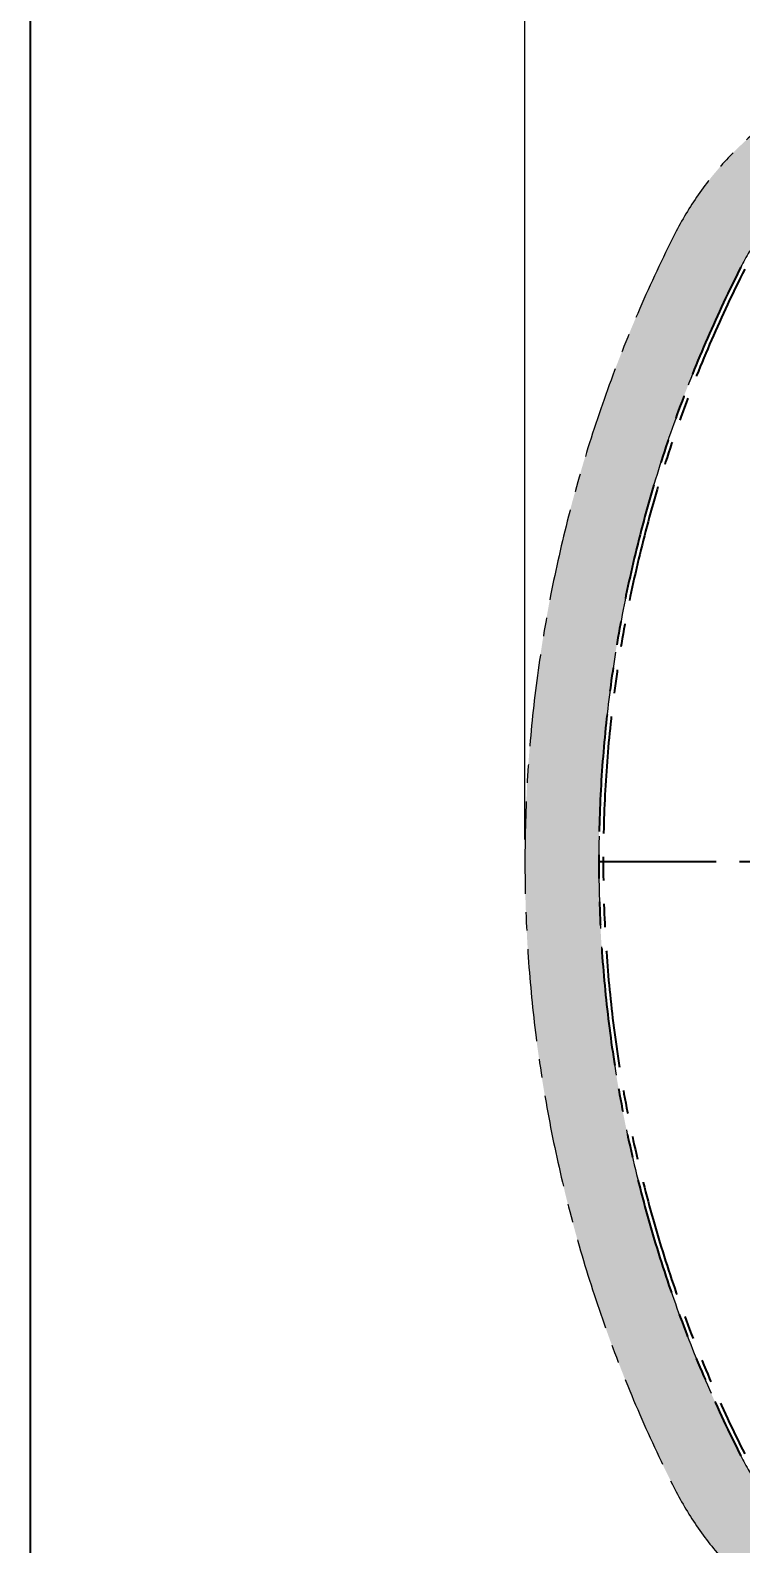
# Model space of a CAD drawing. Header units: millimetres. Extents: x -46397 to 283259, y -8690 to 23983.
# Drawn here: x -24011 to -23049, y 14543 to 16592 of the extents above; entities that cross this region are included whole.
import ezdxf

# ---------------------------------------------------------------- set-up
doc = ezdxf.new("R2010")
doc.units = ezdxf.units.MM
doc.linetypes.add('CENTER', pattern=[2, 1.25, -0.25, 0.25, -0.25])
doc.linetypes.add('PHANTOM', pattern=[63.50000000000001, 31.75, -6.35, 6.35, -6.35, 6.35, -6.35])
doc.layers.get('Defpoints').update_dxf_attribs({"lineweight": 0})
for name, color, linetype, lineweight in [('Dtext', 255, 'Continuous', 20), ('DUONGTAM', 1, 'CENTER', 0), ('PHANTOM 2', 8, 'Continuous', 0)]:
    doc.layers.add(name, color=color, linetype=linetype, lineweight=lineweight)
doc.styles.add('Chu va so', font='arial.ttf')
doc.styles.add('GHI CHÚ 1', font='isocp_IV25.ttf', dxfattribs={"width": 0.8})
doc.styles.add('TCVN', font='arial.ttf')
doc.dimstyles.new('1-30SCALE', dxfattribs={"dimtxt": 75, "dimasz": 75, "dimexe": 37.5, "dimexo": 30, "dimgap": 30, "dimtad": 1, "dimtoh": 1, "dimdec": 0, "dimdsep": 46, "dimtxsty": 'GHI CHÚ 1', "dimcen": 0.09, "dimclrd": 256, "dimclre": 256, "dimclrt": 2, "dimadec": 0, "dimazin": 0, "dimtfac": 1, "dimtdec": 0, "dimtofl": 0, "dimtmove": 0, "dimatfit": 3, "dimfxl": 1, "dimlwd": 0, "dimlwe": 0, "dimarcsym": 0})

# ---------------------------------------------------------------- blocks, each defined once
blk = doc.blocks.new('BO-2')
at = {"color": 251, "linetype": 'PHANTOM', "ltscale": 5}
blk.add_line((-3543.895452415834, -2.335036126492014), (3548.56242174965, -2.335036126199611), dxfattribs=at)
for centre, radius, start, end in [((-1764.895452415225, -2.335036126221894), 1779.00000000061, 153.1244059434442, 206.8755940565558), ((-1764.895452415334, -2.335036126221894), 1773.000000000475, 153.1244059284301, 206.8755940715699)]:
    blk.add_arc(centre, radius, start, end, dxfattribs=at)
blk = doc.blocks.new('*D1637')
at = {"layer": 'Defpoints', "color": 0, "transparency": 16777216}
for p in [(-16048.96359996805, 16993.30314359069), (-23341.4214740192, 15466.64889733562), (-16048.96359996805, 15466.64889733563)]:
    blk.add_point(p, dxfattribs=at)
at = {"layer": 'PHANTOM 2', "linetype": 'Continuous', "lineweight": 0, "transparency": 16777216}
for p, q in [((-23341.4214740192, 15496.64889733562), (-23341.4214740192, 17023.30314359069)), ((-16048.96359996805, 15496.64889733563), (-16048.96359996805, 17023.30314359069)), ((-23251.4214740192, 16993.30314359069), (-16138.96359996805, 16993.30314359069))]:
    blk.add_line(p, q, dxfattribs=at)
at = {"layer": 'PHANTOM 2', "transparency": 16777216}
for points in [[(-23251.4214740192, 17008.30314359069), (-23251.4214740192, 16978.30314359069), (-23341.4214740192, 16993.30314359069)], [(-16138.96359996805, 17008.30314359069), (-16138.96359996805, 16978.30314359069), (-16048.96359996805, 16993.30314359069)]]:
    blk.add_solid(points, dxfattribs=at)
at = {"layer": 'PHANTOM 2', "color": 2, "transparency": 16777216, "insert": (-19695.19253699362, 17072.84086548418), "char_height": 95, "attachment_point": 5, "style": 'GHI CHÚ 1'}
blk.add_mtext('7292', dxfattribs=at)
blk = doc.blocks.new('*U1840')
at = {"lineweight": 25}
for points in [[(0, 0), (16755.87448414474, 0), (16755.87448414474, 10975.97352968365), (0, 10975.97352968365)], [(0, 0), (12669.0758857044, 0), (12669.0758857044, 10975.97352968365), (0, 10975.97352968365)]]:
    blk.add_lwpolyline(points, close=True, dxfattribs=at)
at = {"layer": 'Dtext', "ltscale": 0.1}
for tag, p, height, style in [('REV_3', (12777.01998178306, 4122.595541921245), 72.97835082304653, 'TCVN'), ('FOR_APPROVAL3', (13506.88379500667, 4117.459143427712, -0.6601965626605263), 87.57402098765583, 'TCVN'), ('REV_2', (12777.01998178306, 3850.142302026221), 72.97835082304653, 'TCVN'), ('FOR_APPROVAL2', (13506.88379500667, 3845.005903531679, -0.6601965626605263), 87.57402098765583, 'TCVN'), ('FOR_APPROVAL1', (13506.88379500667, 3572.552675478804, -0.6318194461300569), 87.57402098765583, 'TCVN'), ('REV_1', (12777.01998138832, 3577.689062130215), 72.97835082304653, 'TCVN'), ('NGUOI_VE', (14284.44757114597, 3301.342667131742, -0.6133649869149843), 87.57402098765583, 'TCVN'), ('NGUOI_KIEM_2', (15058.3308489532, 3301.342667131742, -0.712834296636296), 87.57402098765583, 'TCVN'), ('NGUOI_DUYET', (15993.13131146353, 3301.342667131742, -0.712834296636296), 87.57402098765583, 'TCVN'), ('REV_0', (12777.01998178306, 3305.235822235195), 72.97835082304653, 'TCVN'), ('1.1_A4', (16040.01854118213, 166.2027495990373, -0.6779322583101781), 87.57402098765583, 'Chu va so'), ('A4_A4', (16331.43570809459, 166.2027495990373, -0.6779322583101781), 87.57402098765583, 'Chu va so'), ('REV.', (16571.40580941325, 166.2027495990373, -0.6779322583101781), 87.57402098765583, 'Chu va so')]:
    blk.add_attdef(tag, p, '', height=height, dxfattribs=dict(at, style=style))
for tag, p, height, style, width in [('NGAY_REV03', (12961.97731521531, 4117.459159217214, -0.6601965626605263), 75.8974848559684, 'TCVN', 0.95), ('NGAY_REV02', (12961.97731521531, 3845.005919322218, -0.6601965626605263), 75.8974848559684, 'TCVN', 0.95), ('NGAY_REV01', (12961.97731521531, 3572.552679426186, -0.6601965626605263), 75.8974848559684, 'TCVN', 0.95), ('NGAY_REV0', (12961.97731521531, 3300.099439530181, -0.7169507981882811), 75.8974848559684, 'TCVN', 0.95), ('DWD.NO', (12955.19321075817, 71.04984279513532, -0.6779322583101781), 116.7653613168744, 'Chu va so', 0.85)]:
    blk.add_attdef(tag, p, '', height=height, dxfattribs=dict(at, style=style, width=width))
at = {"layer": 'Dtext', "lineweight": 25, "ltscale": 0.1, "style": 'Chu va so'}
for tag, p, height in [('PROJECT_CODE', (13799.12366572146, 1371.995185943195), 175.1480419753117), ('TITLE1', (13040.5960709774, 1046.318567712862, -0.6779322583104245), 116.7653613168744), ('TITLE2', (13040.5960709774, 771.7328020906507, -0.6779322583104245), 116.7653613168744), ('TITLE3', (13040.5960709774, 499.2795621956276, -0.6779322583104245), 116.7653613168744)]:
    blk.add_attdef(tag, p, '', height=height, dxfattribs=at)

msp = doc.modelspace()

# ---------------------------------------------------------------- hatches: boundary and pattern name
h = msp.add_hatch()
h.set_pattern_fill('AR-HBONE', color=1, scale=0.3)
h.set_pattern_definition([(45, (0, 17679.12712040497), (0, 43.10522938113193), [91.44, -30.48]), (135, (21.5526, 17700.67972040497), (4.263256414560601e-15, 43.10522938113193), [91.44, -30.48])])
edge = h.paths.add_edge_path()
edge.add_arc((-16645.19253704807, 14816.54889733618), 440.8999999998832, 270, 333.1244059378949)
edge.add_arc((-17927.96359952932, 15466.6488973356), 1878.999999561288, 333.1244059378992, 386.8755940621028)
edge.add_arc((-16645.1925370481, 16116.74889733509), 440.8999999998749, 26.87559406210284, 89.99999999999622)
edge.add_line((-16645.19253704807, 16557.64889733497), (-22745.19253693914, 16557.64889733495))
edge.add_arc((-22745.1925369392, 16116.74889733515), 440.8999999997932, 89.99999999999244, 153.1244059379017)
edge.add_arc((-21462.42147445781, 15466.64889733562), 1878.999999561377, 153.1244059378998, 206.8755940621002)
edge.add_arc((-22745.19253693917, 14816.54889733616), 440.8999999998501, 206.8755940621049, 270.0000000000038)
edge.add_line((-22745.19253693914, 14375.64889733629), (-18542.95520736778, 14375.64889733629))
edge.add_line((-18542.95520736778, 14375.64889733629), (-16645.19253704807, 14375.64889733629))
edge = h.paths.add_edge_path(flags=16)
edge.add_arc((-21462.42147445786, 15466.64889733565), 1778.99999956132, 153.1244059379001, 206.875594062102, ccw=False)
edge.add_arc((-22745.19253693911, 16116.74889733502), 340.8999999999361, 90.00000000000489, 153.1244059378912, ccw=False)
edge.add_line((-22745.19253693914, 16457.64889733495), (-16645.19253704807, 16457.64889733495))
edge.add_arc((-16645.19253704805, 16116.74889733514), 340.899999999805, 26.875594062099026, 90.00000000000489, ccw=False)
edge.add_arc((-17927.96359952941, 15466.64889733559), 1778.999999561374, -26.87559406209931, 26.875594062101413, ccw=False)
edge.add_arc((-16645.19253704802, 14816.5488973361), 340.8999999998056, 269.9999999999902, 333.12440593790194, ccw=False)
edge.add_line((-16645.19253704807, 14475.64889733629), (-22745.19253693914, 14475.64889733629))
edge.add_arc((-22745.19253693914, 14816.54889733615), 340.8999999998623, 206.8755940621037, 270, ccw=False)

# ---------------------------------------------------------------- linework, layer by layer
at = {"layer": 'DUONGTAM', "color": 5, "lineweight": 0, "ltscale": 100}
for points in [[(-16251.91407128057, 16316.05985629978, 0.2826152578026899), (-16645.19253704807, 16557.64889733495), (-22745.19253693914, 16557.64889733495, 0.2826152578026953), (-23138.47100270668, 16316.05985629977, 0.2389308369178763), (-23138.47100270668, 14617.23793837147, 0.2826152578026924), (-22745.19253693914, 14375.64889733629), (-16645.19253704807, 14375.64889733629, 0.2826152578026959), (-16251.91407128054, 14617.23793837147, 0.2389308369178782)], [(-16341.11308823852, 16270.85437683397, 0.2826152578026979), (-16645.19253704807, 16457.64889733495), (-22745.19253693914, 16457.64889733495, 0.2826152578026818), (-23049.27198574872, 16270.85437683396, 0.2389308369178763), (-23049.2719857487, 14662.44341783728, 0.2826152578026784), (-22745.19253693914, 14475.64889733629), (-16645.19253704807, 14475.64889733629, 0.2826152578026827), (-16341.11308823849, 14662.44341783728, 0.2389308369178782)]]:
    msp.add_lwpolyline(points, format="xyb", close=True, dxfattribs=at)

# ---------------------------------------------------------------- block references
msp.add_blockref('BO-2', (-19697.52602160568, 15468.98393346193, -1.499105149170271))

# ---------------------------------------------------------------- dimensions: what is measured, and where the dimension line sits
at = {"layer": 'PHANTOM 2'}
dim = msp.add_linear_dim(base=(-16048.96359996805, 16993.30314359069), p1=(-23341.4214740192, 15466.64889733562), p2=(-16048.96359996805, 15466.64889733563), dimstyle='1-30SCALE', override={"dimtxt": 95, "dimasz": 90, "dimexe": 30, "dimtmove": 1}, dxfattribs=at)
dim.commit()
dim.dimension.update_dxf_attribs({"geometry": '*D1637', "text_midpoint": (-19695.19253699362, 17072.84086548418)})

# ---------------------------------------------------------------- next in the draw order: block references
at = {"xscale": 0.9084576280678549, "yscale": 0.9084576280678549, "zscale": 0.9084576280678549}
msp.add_blockref('*U1840', (-24011.18156305642, 13403.98559012583), dxfattribs=at)

doc.saveas('drawing.dxf')
